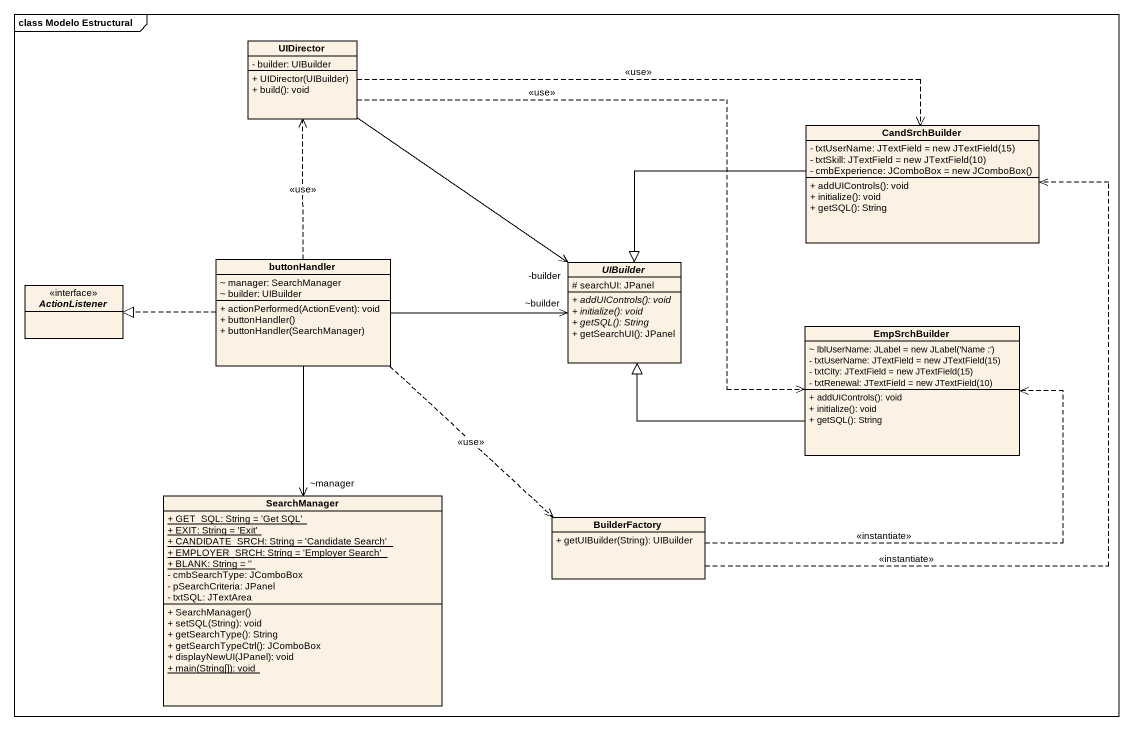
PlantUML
@startuml
mainframe class Modelo Estructural
hide circle
hide empty members
skinparam classAttributeIconSize 0
class UIDirector {
  - builder: UIBuilder
  + UIDirector(UIBuilder)
  + build(): void
}
class CandSrchBuilder {
  {field} - txtUserName: JTextField = new JTextField(15)
  {field} - txtSkill: JTextField = new JTextField(10)
  {field} - cmbExperience: JComboBox = new JComboBox()
  + addUIControls(): void
  + initialize(): void
  + getSQL(): String
}
class buttonHandler {
  ~ manager: SearchManager
  ~ builder: UIBuilder
  + actionPerformed(ActionEvent): void
  + buttonHandler()
  + buttonHandler(SearchManager)
}
abstract class UIBuilder {
  # searchUI: JPanel
  {abstract} + addUIControls(): void
  {abstract} + initialize(): void
  {abstract} + getSQL(): String
  + getSearchUI(): JPanel
}
interface ActionListener
class EmpSrchBuilder {
  {field} ~ lblUserName: JLabel = new JLabel('Name :')
  {field} - txtUserName: JTextField = new JTextField(15)
  {field} - txtCity: JTextField = new JTextField(15)
  {field} - txtRenewal: JTextField = new JTextField(10)
  + addUIControls(): void
  + initialize(): void
  + getSQL(): String
}
class SearchManager {
  {static} + GET_SQL: String = 'Get SQL'
  {static} + EXIT: String = 'Exit'
  {static} + CANDIDATE_SRCH: String = 'Candidate Search'
  {static} + EMPLOYER_SRCH: String = 'Employer Search'
  {static} + BLANK: String = ''
  - cmbSearchType: JComboBox
  - pSearchCriteria: JPanel
  - txtSQL: JTextArea
  + SearchManager()
  + setSQL(String): void
  + getSearchType(): String
  + getSearchTypeCtrl(): JComboBox
  + displayNewUI(JPanel): void
  {static} + main(String[]): void
}
class BuilderFactory {
  + getUIBuilder(String): UIBuilder
}
UIDirector .right.> CandSrchBuilder : <<use>>
UIDirector --> "-builder" UIBuilder
UIDirector .right.> EmpSrchBuilder : <<use>>
CandSrchBuilder -left-|> UIBuilder
buttonHandler .up.> UIDirector : <<use>>
buttonHandler -right-> "~builder" UIBuilder
buttonHandler .left.|> ActionListener
buttonHandler --> "~manager" SearchManager
buttonHandler ..> BuilderFactory : <<use>>
EmpSrchBuilder -left-|> UIBuilder
BuilderFactory .up.> CandSrchBuilder : <<instantiate>>
BuilderFactory .right.> EmpSrchBuilder : <<instantiate>>
@enduml
